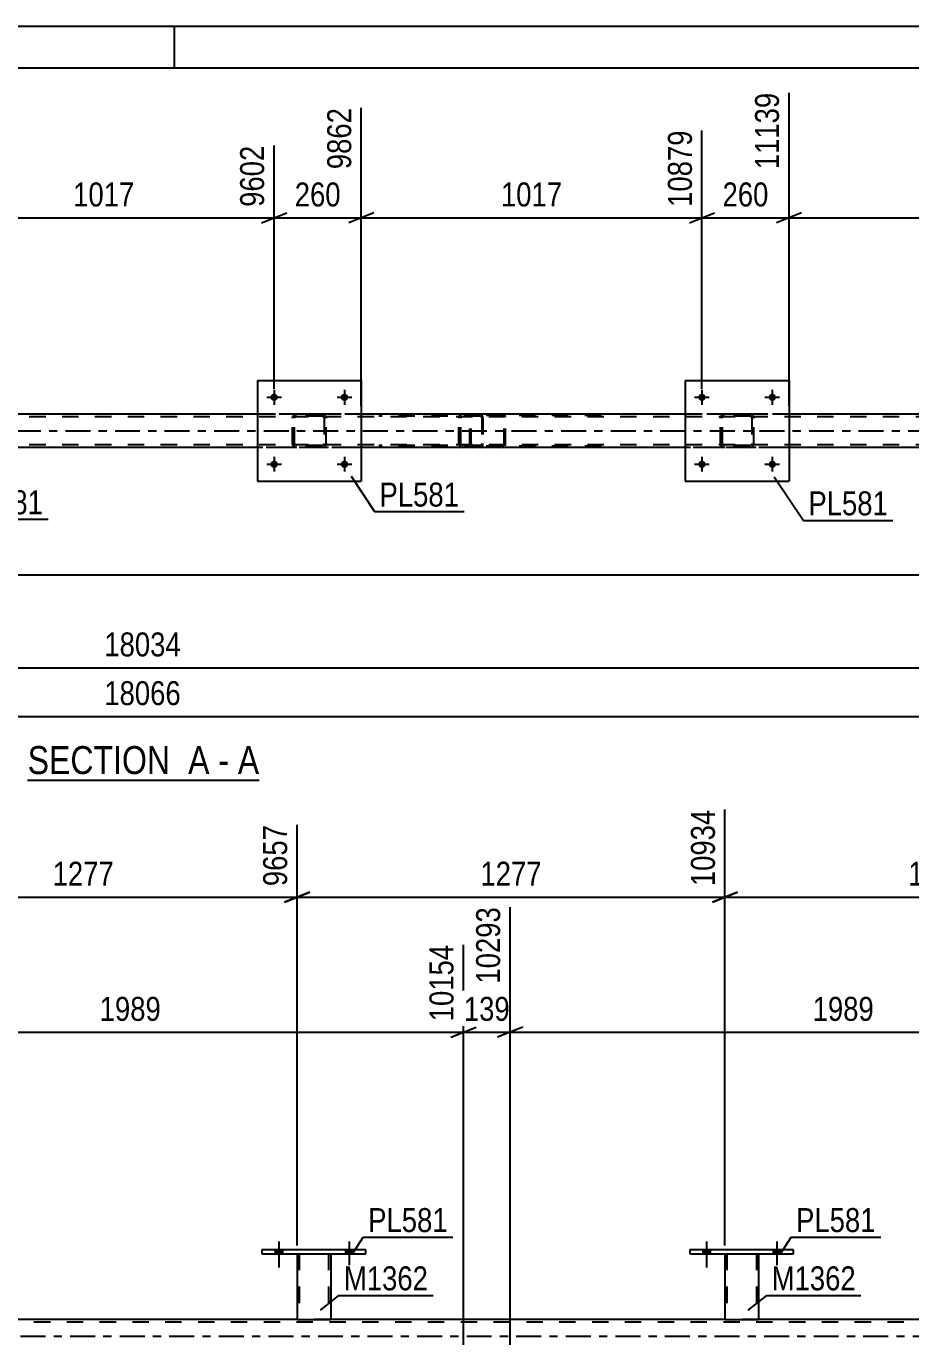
# Model space of a CAD drawing. Header units: millimetres. Extents: x 0 to 841, y 0 to 594.
# Drawn here: x 403.3 to 508.9, y 436.5 to 594 of the extents above; entities that cross this region are included whole.
import ezdxf

# ---------------------------------------------------------------- set-up
doc = ezdxf.new("R2010")
doc.units = ezdxf.units.MM
doc.linetypes.add('DXK_LINE_DOT2', pattern=[3.9198, 1.9599, -1.9599])
doc.linetypes.add('DXK_LINE_DOT3', pattern=[5.9187, 2.979, -0.9799, 0.9799, -0.9799])
doc.styles.add('Arial Narrow', font='ARIALN.TTF', dxfattribs={"height": 0.2})

# ---------------------------------------------------------------- blocks, each defined once
blk = doc.blocks.new('Unknown-318887466-1133')
at = {"color": 5, "linetype": 'Continuous'}
for p, q in [((841, 594), (0, 594)), ((421, 589), (421, 594)), ((836, 589), (5, 589))]:
    blk.add_line(p, q, dxfattribs=at)
blk = doc.blocks.new('Unknown-318887466-11 - 5449')
at = {"color": 6, "linetype": 'Continuous'}
blk.add_line((403.48, 503.94), (431.13, 503.94), dxfattribs=at)
at = {"color": 0, "linetype": 'Continuous'}
for points in [[(421.59, 504.69), (421.59, 508.19), (403.48, 508.19), (403.48, 504.69)], [(425.2, 504.69), (425.2, 508.19), (422.64, 508.19), (422.64, 504.69)], [(427.52, 504.69), (427.52, 508.19), (426.25, 508.19), (426.25, 504.69)], [(431.13, 504.69), (431.13, 508.19), (428.57, 508.19), (428.57, 504.69)]]:
    blk.add_wipeout(points, dxfattribs=at)
at = {"color": 7, "linetype": 'Continuous', "style": 'Arial Narrow'}
for s, p in [('SECTION ', (403.48, 504.69)), ('A', (422.64, 504.69)), ('A', (428.57, 504.69)), ('-', (426.25, 504.69))]:
    blk.add_text(s, height=3.34, dxfattribs=at).set_placement(p)
blk = doc.blocks.new('Part-318887466-5564 - 5449')
at = {"color": 2, "linetype": 'Continuous'}
for p, q in [((430.91, 551.69), (430.91, 539.69)), ((430.91, 551.69), (443.31, 551.69)), ((443.31, 551.69), (443.31, 539.69)), ((430.91, 539.69), (443.31, 539.69))]:
    blk.add_line(p, q, dxfattribs=at)
blk = doc.blocks.new('Part-318887466-5565 - 5449')
at = {"color": 7, "linetype": 'DXK_LINE_DOT2'}
for p, q in [((435.11, 547.21), (435.14, 547.4)), ((435.14, 547.4), (435.11, 547.21)), ((435.11, 544.17), (435.11, 547.21)), ((435.35, 547.21), (435.37, 547.3)), ((435.35, 544.17), (435.35, 547.21)), ((435.37, 547.3), (435.42, 547.38)), ((435.4, 547.66), (435.59, 547.69)), ((435.59, 547.69), (435.4, 547.66)), ((435.42, 547.38), (435.5, 547.43)), ((435.5, 547.43), (435.59, 547.45)), ((438.63, 547.69), (435.59, 547.69)), ((438.63, 547.45), (435.59, 547.45)), ((438.63, 547.69), (438.81, 547.66)), ((438.81, 547.66), (438.63, 547.69)), ((438.63, 547.45), (438.72, 547.43)), ((438.72, 547.43), (438.8, 547.38)), ((438.8, 547.38), (438.85, 547.3)), ((438.85, 547.3), (438.87, 547.21)), ((438.87, 547.21), (438.87, 544.17)), ((439.07, 547.4), (439.11, 547.21)), ((439.11, 547.21), (439.07, 547.4)), ((439.11, 544.17), (439.11, 547.21)), ((435.14, 543.99), (435.11, 544.17)), ((435.11, 544.17), (435.14, 543.99)), ((435.37, 544.08), (435.35, 544.17)), ((435.42, 544), (435.37, 544.08)), ((435.59, 543.69), (435.4, 543.73)), ((435.4, 543.73), (435.59, 543.69)), ((435.5, 543.95), (435.42, 544)), ((435.59, 543.93), (435.5, 543.95)), ((438.63, 543.93), (435.59, 543.93)), ((438.63, 543.69), (435.59, 543.69)), ((438.72, 543.95), (438.63, 543.93)), ((438.81, 543.73), (438.63, 543.69)), ((438.63, 543.69), (438.81, 543.73)), ((438.8, 544), (438.72, 543.95)), ((438.85, 544.08), (438.8, 544)), ((438.87, 544.17), (438.85, 544.08)), ((439.11, 544.17), (439.07, 543.99)), ((439.07, 543.99), (439.11, 544.17))]:
    blk.add_line(p, q, dxfattribs=at)
at = {"color": 7, "linetype": 'DXK_LINE_DOT3'}
blk.add_line((437.11, 545.69), (437.11, 545.69), dxfattribs=at)
at = {"color": 7, "linetype": 'DXK_LINE_DOT2'}
for centre, start, end in [((435.59, 547.21), 112.5, 157.5), ((435.59, 547.21), 112.5, 157.5), ((438.63, 547.21), 22.5, 67.5), ((438.63, 547.21), 22.5, 67.5), ((435.59, 544.17), 202.5, 247.5), ((435.59, 544.17), 202.5, 247.5), ((438.63, 544.17), 292.5, 337.5), ((438.63, 544.17), 292.5, 337.5)]:
    blk.add_arc(centre, 0.48, start, end, dxfattribs=at)
blk = doc.blocks.new('Bolt-318887466-5504 - 5449')
at = {"linetype": 'Continuous'}
for points in [[(433.35, 549.69, -1), (432.47, 549.69, -1)], [(441.75, 549.69, -1), (440.87, 549.69, -1)]]:
    blk.add_hatch(color=1, dxfattribs=at).paths.add_polyline_path(points)
at = {"color": 1, "linetype": 'Continuous'}
for p, q in [((432.03, 549.69), (433.79, 549.69)), ((432.91, 550.57), (432.91, 548.81)), ((440.43, 549.69), (442.19, 549.69)), ((441.31, 550.57), (441.31, 548.81))]:
    blk.add_line(p, q, dxfattribs=at)
blk = doc.blocks.new('Bolt-318887466-5505 - 5449')
at = {"linetype": 'Continuous'}
for points in [[(433.35, 541.69, -1), (432.47, 541.69, -1)], [(441.75, 541.69, -1), (440.87, 541.69, -1)]]:
    blk.add_hatch(color=1, dxfattribs=at).paths.add_polyline_path(points)
at = {"color": 1, "linetype": 'Continuous'}
for p, q in [((432.03, 541.69), (433.79, 541.69)), ((432.91, 542.57), (432.91, 540.81)), ((440.43, 541.69), (442.19, 541.69)), ((441.31, 542.57), (441.31, 540.81))]:
    blk.add_line(p, q, dxfattribs=at)
blk = doc.blocks.new('Bolt-318887466-5516 - 5449')
at = {"linetype": 'Continuous'}
for points in [[(484.43, 549.69, -1), (483.55, 549.69, -1)], [(492.83, 549.69, -1), (491.95, 549.69, -1)]]:
    blk.add_hatch(color=1, dxfattribs=at).paths.add_polyline_path(points)
at = {"color": 1, "linetype": 'Continuous'}
for p, q in [((483.11, 549.69), (484.87, 549.69)), ((483.99, 550.57), (483.99, 548.81)), ((491.51, 549.69), (493.27, 549.69)), ((492.39, 550.57), (492.39, 548.81))]:
    blk.add_line(p, q, dxfattribs=at)
blk = doc.blocks.new('Bolt-318887466-5517 - 5449')
at = {"linetype": 'Continuous'}
for points in [[(484.43, 541.69, -1), (483.55, 541.69, -1)], [(492.83, 541.69, -1), (491.95, 541.69, -1)]]:
    blk.add_hatch(color=1, dxfattribs=at).paths.add_polyline_path(points)
at = {"color": 1, "linetype": 'Continuous'}
for p, q in [((483.11, 541.69), (484.87, 541.69)), ((483.99, 542.57), (483.99, 540.81)), ((491.51, 541.69), (493.27, 541.69)), ((492.39, 542.57), (492.39, 540.81))]:
    blk.add_line(p, q, dxfattribs=at)
blk = doc.blocks.new('Part-318887466-5601 - 5449')
at = {"color": 2, "linetype": 'Continuous'}
for p, q in [((481.99, 551.69), (481.99, 539.69)), ((481.99, 551.69), (494.39, 551.69)), ((494.39, 551.69), (494.39, 539.69)), ((481.99, 539.69), (494.39, 539.69))]:
    blk.add_line(p, q, dxfattribs=at)
blk = doc.blocks.new('Part-318887466-5602 - 5449')
at = {"color": 7, "linetype": 'DXK_LINE_DOT2'}
for p, q in [((486.19, 547.21), (486.22, 547.4)), ((486.22, 547.4), (486.19, 547.21)), ((486.19, 544.17), (486.19, 547.21)), ((486.43, 547.21), (486.45, 547.3)), ((486.43, 544.17), (486.43, 547.21)), ((486.45, 547.3), (486.5, 547.38)), ((486.48, 547.66), (486.67, 547.69)), ((486.67, 547.69), (486.48, 547.66)), ((486.5, 547.38), (486.58, 547.43)), ((486.58, 547.43), (486.67, 547.45)), ((489.71, 547.69), (486.67, 547.69)), ((489.71, 547.45), (486.67, 547.45)), ((489.71, 547.69), (489.89, 547.66)), ((489.89, 547.66), (489.71, 547.69)), ((489.71, 547.45), (489.8, 547.43)), ((489.8, 547.43), (489.88, 547.38)), ((489.88, 547.38), (489.93, 547.3)), ((489.93, 547.3), (489.95, 547.21)), ((489.95, 547.21), (489.95, 544.17)), ((490.15, 547.4), (490.19, 547.21)), ((490.19, 547.21), (490.15, 547.4)), ((490.19, 544.17), (490.19, 547.21)), ((486.22, 543.99), (486.19, 544.17)), ((486.19, 544.17), (486.22, 543.99)), ((486.45, 544.08), (486.43, 544.17)), ((486.5, 544), (486.45, 544.08)), ((486.67, 543.69), (486.48, 543.73)), ((486.48, 543.73), (486.67, 543.69)), ((486.58, 543.95), (486.5, 544)), ((486.67, 543.93), (486.58, 543.95)), ((489.71, 543.93), (486.67, 543.93)), ((489.71, 543.69), (486.67, 543.69)), ((489.8, 543.95), (489.71, 543.93)), ((489.89, 543.73), (489.71, 543.69)), ((489.71, 543.69), (489.89, 543.73)), ((489.88, 544), (489.8, 543.95)), ((489.93, 544.08), (489.88, 544)), ((489.95, 544.17), (489.93, 544.08)), ((490.19, 544.17), (490.15, 543.99)), ((490.15, 543.99), (490.19, 544.17))]:
    blk.add_line(p, q, dxfattribs=at)
at = {"color": 7, "linetype": 'DXK_LINE_DOT3'}
blk.add_line((488.19, 545.69), (488.19, 545.69), dxfattribs=at)
at = {"color": 7, "linetype": 'DXK_LINE_DOT2'}
for centre, start, end in [((486.67, 547.21), 112.5, 157.5), ((486.67, 547.21), 112.5, 157.5), ((489.71, 547.21), 22.5, 67.5), ((489.71, 547.21), 22.5, 67.5), ((486.67, 544.17), 202.5, 247.5), ((486.67, 544.17), 202.5, 247.5), ((489.71, 544.17), 292.5, 337.5), ((489.71, 544.17), 292.5, 337.5)]:
    blk.add_arc(centre, 0.48, start, end, dxfattribs=at)
blk = doc.blocks.new('Part-318887466-5626 - 5449')
at = {"color": 7, "linetype": 'DXK_LINE_DOT2'}
for p, q in [((457.56, 547.69), (445.4, 547.69)), ((457.56, 547.45), (445.4, 547.45)), ((454.98, 547.3), (454.96, 547.21)), ((454.96, 544.17), (454.96, 547.21)), ((455, 547.4), (454.98, 547.3)), ((455.21, 547.21), (455.23, 547.3)), ((455.21, 544.17), (455.21, 547.21)), ((455.23, 547.3), (455.29, 547.38)), ((455.46, 547.69), (455.27, 547.66)), ((455.29, 547.38), (455.37, 547.43)), ((455.37, 547.43), (455.46, 547.45)), ((456.28, 547.45), (456.28, 547.69)), ((457.66, 547.66), (457.56, 547.69)), ((457.56, 547.45), (457.61, 547.43)), ((457.61, 547.43), (457.65, 547.38)), ((457.65, 547.38), (457.68, 547.3)), ((457.75, 547.55), (457.66, 547.66)), ((457.68, 547.3), (457.69, 547.21)), ((457.69, 547.21), (457.69, 544.17)), ((457.81, 547.4), (457.75, 547.55)), ((457.83, 547.21), (457.81, 547.4)), ((457.83, 547.21), (457.83, 544.17)), ((457.56, 543.93), (445.4, 543.93)), ((457.56, 543.69), (445.4, 543.69)), ((454.96, 544.17), (454.98, 544.09)), ((454.98, 544.09), (455, 543.99)), ((455.23, 544.08), (455.21, 544.17)), ((455.29, 544), (455.23, 544.08)), ((455.27, 543.73), (455.46, 543.69)), ((455.37, 543.95), (455.29, 544)), ((455.46, 543.93), (455.37, 543.95)), ((456.28, 543.69), (456.28, 543.93)), ((457.61, 543.95), (457.56, 543.93)), ((457.56, 543.69), (457.66, 543.73)), ((457.65, 544), (457.61, 543.95)), ((457.68, 544.08), (457.65, 544)), ((457.66, 543.73), (457.75, 543.83)), ((457.69, 544.17), (457.68, 544.08)), ((457.75, 543.83), (457.81, 543.99)), ((457.81, 543.99), (457.83, 544.17))]:
    blk.add_line(p, q, dxfattribs=at)
for centre, start, end in [((455.45, 547.2), 111.1941, 156.1506), ((455.45, 544.19), 203.8494, 248.8059)]:
    blk.add_arc(centre, 0.492, start, end, dxfattribs=at)
blk = doc.blocks.new('Part-318887466-5638 - 5449')
at = {"color": 7, "linetype": 'DXK_LINE_DOT2'}
for p, q in [((456.31, 547.49), (456.28, 547.37)), ((456.28, 544.01), (456.28, 547.37)), ((456.45, 547.37), (456.46, 547.43)), ((456.45, 544.01), (456.45, 547.37)), ((456.46, 547.43), (456.5, 547.49)), ((456.62, 547.69), (456.49, 547.67)), ((456.5, 547.49), (456.56, 547.52)), ((456.56, 547.52), (456.62, 547.53)), ((471.95, 547.69), (456.62, 547.69)), ((471.95, 547.53), (456.62, 547.53)), ((460.33, 547.67), (460.2, 547.69)), ((460.2, 547.53), (460.26, 547.52)), ((460.26, 547.52), (460.29, 547.5)), ((460.29, 547.5), (460.32, 547.49)), ((460.32, 547.49), (460.35, 547.43)), ((460.35, 547.43), (460.37, 547.37)), ((460.37, 544.01), (460.37, 547.37)), ((460.54, 547.37), (460.51, 547.49)), ((460.54, 544.01), (460.54, 547.37)), ((456.28, 544.01), (456.31, 543.89)), ((456.46, 543.95), (456.45, 544.01)), ((456.5, 543.9), (456.46, 543.95)), ((456.49, 543.72), (456.62, 543.69)), ((456.56, 543.86), (456.5, 543.9)), ((456.62, 543.85), (456.56, 543.86)), ((471.95, 543.85), (456.62, 543.85)), ((471.95, 543.69), (456.62, 543.69)), ((460.2, 543.85), (460.26, 543.86)), ((460.2, 543.69), (460.33, 543.72)), ((460.26, 543.86), (460.29, 543.88)), ((460.29, 543.88), (460.32, 543.9)), ((460.35, 543.95), (460.32, 543.9)), ((460.37, 544.01), (460.35, 543.95)), ((460.51, 543.89), (460.54, 544.01))]:
    blk.add_line(p, q, dxfattribs=at)
for centre, start, end in [((456.61, 547.36), 110.7583, 155.68), ((460.21, 547.36), 24.32, 69.2417), ((456.61, 544.03), 204.32, 249.2417)]:
    blk.add_arc(centre, 0.331, start, end, dxfattribs=at)
blk = doc.blocks.new('Part-318887466-5688 - 5449')
at = {"color": 7, "linetype": 'DXK_LINE_DOT2'}
for p, q in [((770.18, 547.37), (106.14, 547.37)), ((770.18, 547.69), (124.42, 547.69)), ((443.31, 547.69), (430.91, 547.69)), ((494.39, 547.69), (481.99, 547.69)), ((770.18, 544.01), (106.14, 544.01)), ((767.11, 543.69), (106.14, 543.69)), ((443.31, 543.69), (430.91, 543.69)), ((494.39, 543.69), (481.99, 543.69))]:
    blk.add_line(p, q, dxfattribs=at)
at = {"color": 2, "linetype": 'Continuous'}
for p, q in [((430.91, 547.69), (392.23, 547.69)), ((481.99, 547.69), (443.31, 547.69)), ((533.07, 547.69), (494.39, 547.69)), ((430.91, 543.69), (392.23, 543.69)), ((481.99, 543.69), (443.31, 543.69)), ((533.07, 543.69), (494.39, 543.69))]:
    blk.add_line(p, q, dxfattribs=at)
at = {"color": 7, "linetype": 'DXK_LINE_DOT3'}
blk.add_line((106.14, 545.69), (770.18, 545.69), dxfattribs=at)
blk = doc.blocks.new('Part-318887466-3898 - 3642')
at = {"color": 2, "linetype": 'Continuous'}
for p, q in [((482.54, 447.85), (482.54, 447.37)), ((494.94, 447.85), (482.54, 447.85)), ((482.54, 447.37), (494.94, 447.37)), ((494.94, 447.37), (494.94, 447.85))]:
    blk.add_line(p, q, dxfattribs=at)
blk = doc.blocks.new('Bolt-318887466-3808 - 3642')
at = {"linetype": 'Continuous'}
for points in [[(433.02, 447.37), (433.9, 447.37), (433.9, 447.85), (433.02, 447.85)], [(441.42, 447.37), (442.3, 447.37), (442.3, 447.85), (441.42, 447.85)]]:
    blk.add_hatch(color=1, dxfattribs=at).paths.add_polyline_path(points)
at = {"color": 1, "linetype": 'Continuous'}
for p, q in [((433.46, 448.85), (433.46, 445.73)), ((441.86, 448.85), (441.86, 445.73)), ((433.02, 447.85), (433.02, 447.37)), ((433.9, 447.85), (433.9, 447.37)), ((441.42, 447.85), (441.42, 447.37)), ((442.3, 447.85), (442.3, 447.37))]:
    blk.add_line(p, q, dxfattribs=at)
blk = doc.blocks.new('Bolt-318887466-3809 - 3642')
at = {"linetype": 'Continuous'}
for points in [[(433.02, 447.37), (433.9, 447.37), (433.9, 447.85), (433.02, 447.85)], [(441.42, 447.37), (442.3, 447.37), (442.3, 447.85), (441.42, 447.85)]]:
    blk.add_hatch(color=1, dxfattribs=at).paths.add_polyline_path(points)
at = {"color": 1, "linetype": 'Continuous'}
for p, q in [((433.46, 448.85), (433.46, 445.73)), ((441.86, 448.85), (441.86, 445.73)), ((433.02, 447.85), (433.02, 447.37)), ((433.9, 447.85), (433.9, 447.37)), ((441.42, 447.85), (441.42, 447.37)), ((442.3, 447.85), (442.3, 447.37))]:
    blk.add_line(p, q, dxfattribs=at)
blk = doc.blocks.new('Bolt-318887466-3686 - 3642')
at = {"linetype": 'Continuous'}
for points in [[(484.1, 447.37), (484.98, 447.37), (484.98, 447.85), (484.1, 447.85)], [(492.5, 447.37), (493.38, 447.37), (493.38, 447.85), (492.5, 447.85)]]:
    blk.add_hatch(color=1, dxfattribs=at).paths.add_polyline_path(points)
at = {"color": 1, "linetype": 'Continuous'}
for p, q in [((484.54, 448.85), (484.54, 445.73)), ((492.94, 448.85), (492.94, 445.73)), ((484.1, 447.85), (484.1, 447.37)), ((484.98, 447.85), (484.98, 447.37)), ((492.5, 447.85), (492.5, 447.37)), ((493.38, 447.85), (493.38, 447.37))]:
    blk.add_line(p, q, dxfattribs=at)
blk = doc.blocks.new('Bolt-318887466-3687 - 3642')
at = {"linetype": 'Continuous'}
for points in [[(484.1, 447.37), (484.98, 447.37), (484.98, 447.85), (484.1, 447.85)], [(492.5, 447.37), (493.38, 447.37), (493.38, 447.85), (492.5, 447.85)]]:
    blk.add_hatch(color=1, dxfattribs=at).paths.add_polyline_path(points)
at = {"color": 1, "linetype": 'Continuous'}
for p, q in [((484.54, 448.85), (484.54, 445.73)), ((492.94, 448.85), (492.94, 445.73)), ((484.1, 447.85), (484.1, 447.37)), ((484.98, 447.85), (484.98, 447.37)), ((492.5, 447.85), (492.5, 447.37)), ((493.38, 447.85), (493.38, 447.37))]:
    blk.add_line(p, q, dxfattribs=at)
blk = doc.blocks.new('Part-318887466-3718 - 3642')
at = {"color": 7, "linetype": 'DXK_LINE_DOT2'}
for p, q in [((435.66, 447.38), (439.66, 447.38)), ((435.66, 447.37), (435.66, 447.38)), ((435.66, 447.38), (435.66, 447.37)), ((435.9, 447.38), (435.9, 439.53)), ((439.42, 447.38), (439.42, 439.53)), ((439.66, 447.38), (439.66, 447.37)), ((439.66, 447.37), (439.66, 447.38)), ((439.36, 439.53), (439.4, 439.53)), ((439.36, 439.53), (439.4, 439.53)), ((439.4, 439.53), (439.42, 439.53)), ((439.4, 439.53), (439.42, 439.53))]:
    blk.add_line(p, q, dxfattribs=at)
at = {"color": 2, "linetype": 'Continuous'}
for p, q in [((435.66, 447.37), (435.66, 439.53)), ((439.66, 447.37), (439.66, 439.53)), ((435.66, 439.53), (439.66, 439.53))]:
    blk.add_line(p, q, dxfattribs=at)
blk = doc.blocks.new('Part-318887466-3723 - 3642')
at = {"color": 2, "linetype": 'Continuous'}
for p, q in [((431.46, 447.85), (431.46, 447.37)), ((443.86, 447.85), (431.46, 447.85)), ((431.46, 447.37), (443.86, 447.37)), ((443.86, 447.37), (443.86, 447.85))]:
    blk.add_line(p, q, dxfattribs=at)
blk = doc.blocks.new('Part-318887466-3893 - 3642')
at = {"color": 7, "linetype": 'DXK_LINE_DOT2'}
for p, q in [((486.74, 447.38), (490.74, 447.38)), ((486.74, 447.37), (486.74, 447.38)), ((486.74, 447.38), (486.74, 447.37)), ((486.98, 447.38), (486.98, 439.53)), ((490.5, 447.38), (490.5, 439.53)), ((490.74, 447.38), (490.74, 447.37)), ((490.74, 447.37), (490.74, 447.38)), ((490.44, 439.53), (490.48, 439.53)), ((490.44, 439.53), (490.48, 439.53)), ((490.48, 439.53), (490.5, 439.53)), ((490.48, 439.53), (490.5, 439.53))]:
    blk.add_line(p, q, dxfattribs=at)
at = {"color": 2, "linetype": 'Continuous'}
for p, q in [((486.74, 447.37), (486.74, 439.53)), ((490.74, 447.37), (490.74, 439.53)), ((486.74, 439.53), (490.74, 439.53))]:
    blk.add_line(p, q, dxfattribs=at)
blk = doc.blocks.new('Part-318887466-4073 - 3642')
at = {"color": 2, "linetype": 'Continuous'}
for p, q in [((435.66, 439.53), (388.58, 439.53)), ((486.74, 439.53), (439.66, 439.53)), ((537.82, 439.53), (490.74, 439.53))]:
    blk.add_line(p, q, dxfattribs=at)
at = {"color": 7, "linetype": 'DXK_LINE_DOT2'}
for p, q in [((439.66, 439.53), (435.66, 439.53)), ((490.74, 439.53), (486.74, 439.53)), ((770.73, 439.21), (106.7, 439.21))]:
    blk.add_line(p, q, dxfattribs=at)
at = {"color": 7, "linetype": 'DXK_LINE_DOT3'}
blk.add_line((106.7, 437.53), (770.73, 437.53), dxfattribs=at)
blk = doc.blocks.new('StraightDimension-318887466-6317 - 5449')
at = {"color": 7, "linetype": 'Continuous'}
blk.add_line((64.22, 517.39), (770.18, 517.39), dxfattribs=at)
at = {"color": 0}
blk.add_wipeout([(422.37, 518.14), (422.37, 522.34), (412.03, 522.34), (412.03, 518.14)], dxfattribs=at)
at = {"color": 3, "style": 'Arial Narrow'}
blk.add_text('18034', height=2.863, dxfattribs=at).set_placement((412.63, 518.74))
blk = doc.blocks.new('StraightDimension-318887466-6338 - 5449')
at = {"color": 7, "linetype": 'Continuous'}
blk.add_line((63.58, 511.57), (770.82, 511.57), dxfattribs=at)
at = {"color": 0}
blk.add_wipeout([(422.37, 512.32), (422.37, 516.52), (412.03, 516.52), (412.03, 512.32)], dxfattribs=at)
at = {"color": 3, "style": 'Arial Narrow'}
blk.add_text('18066', height=2.863, dxfattribs=at).set_placement((412.63, 512.92))
blk = doc.blocks.new('StraightDimension-318887466-6380 - 5449')
at = {"color": 7, "linetype": 'Continuous'}
blk.add_line((64.22, 528.5), (715.13, 528.5), dxfattribs=at)
blk = doc.blocks.new('StraightDimension-318887466-12662 - 5449')
at = {"color": 7, "linetype": 'Continuous'}
for p, q in [((494.39, 548.69), (494.39, 586.08)), ((535.07, 550.69), (535.07, 581.58)), ((495.89, 571.74), (492.89, 570.54)), ((533.57, 570.54), (536.57, 571.74)), ((494.39, 571.14), (535.07, 571.14))]:
    blk.add_line(p, q, dxfattribs=at)
at = {"color": 0, "linetype": 'Continuous'}
blk.add_wipeout([(534.47, 582.18), (530.27, 582.18), (530.27, 571.84), (534.47, 571.84)], dxfattribs=at)
at = {"color": 0}
blk.add_wipeout([(518.98, 571.89), (518.98, 576.09), (510.47, 576.09), (510.47, 571.89)], dxfattribs=at)
at = {"color": 3, "linetype": 'Continuous', "style": 'Arial Narrow'}
blk.add_text('12156', height=2.863, rotation=90.0002, dxfattribs=at).set_placement((533.87, 572.44))
at = {"color": 3, "style": 'Arial Narrow'}
blk.add_text('1017', height=2.863, dxfattribs=at).set_placement((511.07, 572.49))
blk = doc.blocks.new('StraightDimension-318887466-12663 - 5449')
at = {"color": 7, "linetype": 'Continuous'}
for p, q in [((494.39, 548.69), (494.39, 586.08)), ((483.99, 550.69), (483.99, 581.58)), ((482.49, 570.54), (485.49, 571.74)), ((495.89, 571.74), (492.89, 570.54)), ((483.99, 571.14), (494.39, 571.14))]:
    blk.add_line(p, q, dxfattribs=at)
at = {"color": 0}
blk.add_wipeout([(492.53, 571.89), (492.53, 576.09), (485.85, 576.09), (485.85, 571.89)], dxfattribs=at)
at = {"color": 3, "style": 'Arial Narrow'}
blk.add_text('260', height=2.863, dxfattribs=at).set_placement((486.45, 572.49))
at = {"color": 0, "linetype": 'Continuous'}
blk.add_wipeout([(493.79, 586.68), (489.59, 586.68), (489.59, 576.34), (493.79, 576.34)], dxfattribs=at)
at = {"color": 3, "linetype": 'Continuous', "style": 'Arial Narrow'}
blk.add_text('11139', height=2.863, rotation=90.0002, dxfattribs=at).set_placement((493.19, 576.94))
blk = doc.blocks.new('StraightDimension-318887466-12664 - 5449')
at = {"color": 7, "linetype": 'Continuous'}
for p, q in [((443.31, 548.69), (443.31, 584.25)), ((483.99, 550.69), (483.99, 581.58)), ((444.81, 571.74), (441.81, 570.54)), ((482.49, 570.54), (485.49, 571.74)), ((443.31, 571.14), (483.99, 571.14))]:
    blk.add_line(p, q, dxfattribs=at)
at = {"color": 0, "linetype": 'Continuous'}
blk.add_wipeout([(483.39, 582.18), (479.19, 582.18), (479.19, 571.84), (483.39, 571.84)], dxfattribs=at)
at = {"color": 0}
blk.add_wipeout([(467.9, 571.89), (467.9, 576.09), (459.39, 576.09), (459.39, 571.89)], dxfattribs=at)
at = {"color": 3, "linetype": 'Continuous', "style": 'Arial Narrow'}
blk.add_text('10879', height=2.863, rotation=90.0002, dxfattribs=at).set_placement((482.79, 572.44))
at = {"color": 3, "style": 'Arial Narrow'}
blk.add_text('1017', height=2.863, dxfattribs=at).set_placement((459.99, 572.49))
blk = doc.blocks.new('StraightDimension-318887466-12665 - 5449')
at = {"color": 7, "linetype": 'Continuous'}
for p, q in [((443.31, 548.69), (443.31, 584.25)), ((432.91, 550.69), (432.91, 579.75)), ((431.41, 570.54), (434.41, 571.74)), ((444.81, 571.74), (441.81, 570.54)), ((432.91, 571.14), (443.31, 571.14))]:
    blk.add_line(p, q, dxfattribs=at)
at = {"color": 0}
blk.add_wipeout([(441.45, 571.89), (441.45, 576.09), (434.77, 576.09), (434.77, 571.89)], dxfattribs=at)
at = {"color": 3, "style": 'Arial Narrow'}
blk.add_text('260', height=2.863, dxfattribs=at).set_placement((435.37, 572.49))
at = {"color": 0, "linetype": 'Continuous'}
blk.add_wipeout([(442.71, 584.85), (438.51, 584.85), (438.51, 576.34), (442.71, 576.34)], dxfattribs=at)
at = {"color": 3, "linetype": 'Continuous', "style": 'Arial Narrow'}
blk.add_text('9862', height=2.863, rotation=90.0002, dxfattribs=at).set_placement((442.11, 576.94))
blk = doc.blocks.new('StraightDimension-318887466-12666 - 5449')
at = {"color": 7, "linetype": 'Continuous'}
for p, q in [((392.23, 548.69), (392.23, 584.25)), ((432.91, 550.69), (432.91, 579.75)), ((393.73, 571.74), (390.73, 570.54)), ((431.41, 570.54), (434.41, 571.74)), ((392.23, 571.14), (432.91, 571.14))]:
    blk.add_line(p, q, dxfattribs=at)
at = {"color": 0, "linetype": 'Continuous'}
blk.add_wipeout([(432.31, 580.35), (428.11, 580.35), (428.11, 571.84), (432.31, 571.84)], dxfattribs=at)
at = {"color": 0}
blk.add_wipeout([(416.82, 571.89), (416.82, 576.09), (408.31, 576.09), (408.31, 571.89)], dxfattribs=at)
at = {"color": 3, "linetype": 'Continuous', "style": 'Arial Narrow'}
blk.add_text('9602', height=2.863, rotation=90.0002, dxfattribs=at).set_placement((431.71, 572.44))
at = {"color": 3, "style": 'Arial Narrow'}
blk.add_text('1017', height=2.863, dxfattribs=at).set_placement((408.91, 572.49))
blk = doc.blocks.new('StraightDimension-318887466-10992 - 3642')
at = {"color": 7, "linetype": 'Continuous'}
for p, q in [((384.58, 448.38), (384.58, 498.61)), ((435.66, 448.38), (435.66, 498.61)), ((386.08, 490.6), (383.08, 489.4)), ((384.58, 490), (435.66, 490)), ((434.16, 489.4), (437.16, 490.6))]:
    blk.add_line(p, q, dxfattribs=at)
at = {"color": 0, "linetype": 'Continuous'}
blk.add_wipeout([(435.06, 499.21), (430.86, 499.21), (430.86, 490.7), (435.06, 490.7)], dxfattribs=at)
at = {"color": 0}
blk.add_wipeout([(414.38, 490.75), (414.38, 494.95), (405.86, 494.95), (405.86, 490.75)], dxfattribs=at)
at = {"color": 3, "linetype": 'Continuous', "style": 'Arial Narrow'}
blk.add_text('9657', height=2.863, rotation=90.0002, dxfattribs=at).set_placement((434.46, 491.3))
at = {"color": 3, "style": 'Arial Narrow'}
blk.add_text('1277', height=2.863, dxfattribs=at).set_placement((406.46, 491.35))
blk = doc.blocks.new('StraightDimension-318887466-10990 - 3642')
at = {"color": 7, "linetype": 'Continuous'}
for p, q in [((486.74, 448.38), (486.74, 500.44)), ((537.82, 448.38), (537.82, 500.44)), ((488.24, 490.6), (485.24, 489.4)), ((486.74, 490), (537.82, 490)), ((536.32, 489.4), (539.32, 490.6))]:
    blk.add_line(p, q, dxfattribs=at)
at = {"color": 0, "linetype": 'Continuous'}
blk.add_wipeout([(537.22, 501.04), (533.02, 501.04), (533.02, 490.7), (537.22, 490.7)], dxfattribs=at)
at = {"color": 0}
blk.add_wipeout([(516.54, 490.75), (516.54, 494.95), (508.03, 494.95), (508.03, 490.75)], dxfattribs=at)
at = {"color": 3, "linetype": 'Continuous', "style": 'Arial Narrow'}
blk.add_text('12211', height=2.863, rotation=90.0002, dxfattribs=at).set_placement((536.62, 491.3))
at = {"color": 3, "style": 'Arial Narrow'}
blk.add_text('1277', height=2.863, dxfattribs=at).set_placement((508.63, 491.35))
blk = doc.blocks.new('StraightDimension-318887466-4622 - 3642')
at = {"color": 7, "linetype": 'Continuous'}
for p, q in [((375.96, 436.53), (375.96, 486.97)), ((455.52, 436.53), (455.52, 484.3)), ((377.46, 474.46), (374.46, 473.26)), ((454.02, 473.26), (457.02, 474.46)), ((375.96, 473.86), (455.52, 473.86))]:
    blk.add_line(p, q, dxfattribs=at)
at = {"color": 0, "linetype": 'Continuous'}
blk.add_wipeout([(454.92, 484.9), (450.72, 484.9), (450.72, 474.56), (454.92, 474.56)], dxfattribs=at)
at = {"color": 0}
blk.add_wipeout([(419.99, 474.61), (419.99, 478.81), (411.48, 478.81), (411.48, 474.61)], dxfattribs=at)
at = {"color": 3, "linetype": 'Continuous', "style": 'Arial Narrow'}
blk.add_text('10154', height=2.863, rotation=90.0002, dxfattribs=at).set_placement((454.32, 475.16))
at = {"color": 3, "style": 'Arial Narrow'}
blk.add_text('1989', height=2.863, dxfattribs=at).set_placement((412.08, 475.21))
blk = doc.blocks.new('StraightDimension-318887466-4641 - 3642')
at = {"color": 7, "linetype": 'Continuous'}
for p, q in [((461.09, 436.53), (461.09, 488.8)), ((455.52, 436.53), (455.52, 484.3)), ((454.02, 473.26), (457.02, 474.46)), ((462.59, 474.46), (459.59, 473.26)), ((455.52, 473.86), (461.09, 473.86))]:
    blk.add_line(p, q, dxfattribs=at)
at = {"color": 0}
blk.add_wipeout([(461.64, 474.61), (461.64, 478.81), (454.96, 478.81), (454.96, 474.61)], dxfattribs=at)
at = {"color": 3, "style": 'Arial Narrow'}
blk.add_text('139', height=2.863, dxfattribs=at).set_placement((455.56, 475.21))
at = {"color": 0, "linetype": 'Continuous'}
blk.add_wipeout([(460.49, 489.4), (456.29, 489.4), (456.29, 479.06), (460.49, 479.06)], dxfattribs=at)
at = {"color": 3, "linetype": 'Continuous', "style": 'Arial Narrow'}
blk.add_text('10293', height=2.863, rotation=90.0002, dxfattribs=at).set_placement((459.89, 479.66))
blk = doc.blocks.new('StraightDimension-318887466-4660 - 3642')
at = {"color": 7, "linetype": 'Continuous'}
for p, q in [((461.09, 436.53), (461.09, 488.8)), ((540.65, 436.53), (540.65, 484.3)), ((462.59, 474.46), (459.59, 473.26)), ((539.15, 473.26), (542.15, 474.46)), ((461.09, 473.86), (540.65, 473.86))]:
    blk.add_line(p, q, dxfattribs=at)
at = {"color": 0, "linetype": 'Continuous'}
blk.add_wipeout([(540.05, 484.9), (535.85, 484.9), (535.85, 474.56), (540.05, 474.56)], dxfattribs=at)
at = {"color": 0}
blk.add_wipeout([(505.13, 474.61), (505.13, 478.81), (496.61, 478.81), (496.61, 474.61)], dxfattribs=at)
at = {"color": 3, "linetype": 'Continuous', "style": 'Arial Narrow'}
blk.add_text('12282', height=2.863, rotation=90.0002, dxfattribs=at).set_placement((539.45, 475.16))
at = {"color": 3, "style": 'Arial Narrow'}
blk.add_text('1989', height=2.863, dxfattribs=at).set_placement((497.21, 475.21))
blk = doc.blocks.new('StraightDimension-318887466-10991 - 3642')
at = {"color": 7, "linetype": 'Continuous'}
for p, q in [((486.74, 448.38), (486.74, 500.44)), ((435.66, 448.38), (435.66, 498.61)), ((437.16, 490.6), (434.16, 489.4)), ((435.66, 490), (486.74, 490)), ((485.24, 489.4), (488.24, 490.6))]:
    blk.add_line(p, q, dxfattribs=at)
at = {"color": 0, "linetype": 'Continuous'}
blk.add_wipeout([(486.14, 501.04), (481.94, 501.04), (481.94, 490.7), (486.14, 490.7)], dxfattribs=at)
at = {"color": 0}
blk.add_wipeout([(465.46, 490.75), (465.46, 494.95), (456.94, 494.95), (456.94, 490.75)], dxfattribs=at)
at = {"color": 3, "linetype": 'Continuous', "style": 'Arial Narrow'}
blk.add_text('10934', height=2.863, rotation=90.0002, dxfattribs=at).set_placement((485.54, 491.3))
at = {"color": 3, "style": 'Arial Narrow'}
blk.add_text('1277', height=2.863, dxfattribs=at).set_placement((457.54, 491.35))
blk = doc.blocks.new('Mark-318887466-5554 - 5449')
at = {"color": 0}
blk.add_wipeout([(405.32, 535.72), (405.32, 538.72), (395.81, 538.72), (395.81, 535.72)], dxfattribs=at)
blk.add_wipeout([(405.32, 535.72), (405.32, 538.72), (395.81, 538.72), (395.81, 535.72)], dxfattribs=at)
at = {"color": 30, "linetype": 'Continuous'}
for p, q in [((390.61, 540.24), (395.21, 535.12)), ((395.21, 535.12), (405.92, 535.12))]:
    blk.add_line(p, q, dxfattribs=at)
at = {"color": 3, "style": 'Arial Narrow'}
blk.add_text('PL581', height=2.863, dxfattribs=at).set_placement((395.81, 535.72))
blk = doc.blocks.new('Mark-318887466-5560 - 5449')
at = {"color": 0}
blk.add_wipeout([(455, 536.64), (455, 539.64), (445.49, 539.64), (445.49, 536.64)], dxfattribs=at)
blk.add_wipeout([(455, 536.64), (455, 539.64), (445.49, 539.64), (445.49, 536.64)], dxfattribs=at)
at = {"color": 30, "linetype": 'Continuous'}
for p, q in [((442.12, 540.28), (444.89, 536.04)), ((444.89, 536.04), (455.6, 536.04))]:
    blk.add_line(p, q, dxfattribs=at)
at = {"color": 3, "style": 'Arial Narrow'}
blk.add_text('PL581', height=2.863, dxfattribs=at).set_placement((445.49, 536.64))
blk = doc.blocks.new('Mark-318887466-5597 - 5449')
at = {"color": 0}
blk.add_wipeout([(506.2, 535.59), (506.2, 538.59), (496.7, 538.59), (496.7, 535.59)], dxfattribs=at)
blk.add_wipeout([(506.2, 535.59), (506.2, 538.59), (496.7, 538.59), (496.7, 535.59)], dxfattribs=at)
at = {"color": 30, "linetype": 'Continuous'}
for p, q in [((492.61, 540.21), (496.1, 534.99)), ((496.1, 534.99), (506.8, 534.99))]:
    blk.add_line(p, q, dxfattribs=at)
at = {"color": 3, "style": 'Arial Narrow'}
blk.add_text('PL581', height=2.863, dxfattribs=at).set_placement((496.7, 535.59))
blk = doc.blocks.new('Mark-318887466-3894 - 3642')
at = {"color": 0}
blk.add_wipeout([(504.73, 449.98), (504.73, 452.98), (495.23, 452.98), (495.23, 449.98)], dxfattribs=at)
blk.add_wipeout([(504.73, 449.98), (504.73, 452.98), (495.23, 452.98), (495.23, 449.98)], dxfattribs=at)
at = {"color": 30, "linetype": 'Continuous'}
for p, q in [((493.35, 447.37), (494.63, 449.38)), ((494.63, 449.38), (505.33, 449.38))]:
    blk.add_line(p, q, dxfattribs=at)
at = {"color": 3, "style": 'Arial Narrow'}
blk.add_text('PL581', height=2.863, dxfattribs=at).set_placement((495.23, 449.98))
blk = doc.blocks.new('Mark-318887466-3714 - 3642')
at = {"color": 0}
blk.add_wipeout([(451.29, 443.02), (451.29, 446.02), (441.24, 446.02), (441.24, 443.02)], dxfattribs=at)
blk.add_wipeout([(451.29, 443.02), (451.29, 446.02), (441.24, 446.02), (441.24, 443.02)], dxfattribs=at)
at = {"color": 30, "linetype": 'Continuous'}
for p, q in [((438.43, 440.64), (440.64, 442.42)), ((440.64, 442.42), (451.89, 442.42))]:
    blk.add_line(p, q, dxfattribs=at)
at = {"color": 3, "style": 'Arial Narrow'}
blk.add_text('M1362', height=2.863, dxfattribs=at).set_placement((441.24, 443.02))
blk = doc.blocks.new('Mark-318887466-3719 - 3642')
at = {"color": 0}
blk.add_wipeout([(453.65, 449.98), (453.65, 452.98), (444.14, 452.98), (444.14, 449.98)], dxfattribs=at)
blk.add_wipeout([(453.65, 449.98), (453.65, 452.98), (444.14, 452.98), (444.14, 449.98)], dxfattribs=at)
at = {"color": 30, "linetype": 'Continuous'}
for p, q in [((442.27, 447.37), (443.54, 449.38)), ((443.54, 449.38), (454.25, 449.38))]:
    blk.add_line(p, q, dxfattribs=at)
at = {"color": 3, "style": 'Arial Narrow'}
blk.add_text('PL581', height=2.863, dxfattribs=at).set_placement((444.14, 449.98))
blk = doc.blocks.new('Mark-318887466-3889 - 3642')
at = {"color": 0}
blk.add_wipeout([(502.37, 443.02), (502.37, 446.02), (492.32, 446.02), (492.32, 443.02)], dxfattribs=at)
blk.add_wipeout([(502.37, 443.02), (502.37, 446.02), (492.32, 446.02), (492.32, 443.02)], dxfattribs=at)
at = {"color": 30, "linetype": 'Continuous'}
for p, q in [((489.52, 440.64), (491.72, 442.42)), ((491.72, 442.42), (502.97, 442.42))]:
    blk.add_line(p, q, dxfattribs=at)
at = {"color": 3, "style": 'Arial Narrow'}
blk.add_text('M1362', height=2.863, dxfattribs=at).set_placement((492.32, 443.02))

msp = doc.modelspace()

# ---------------------------------------------------------------- block references
for name in ['Unknown-318887466-1133', 'Part-318887466-5564 - 5449', 'Part-318887466-5601 - 5449', 'Part-318887466-5688 - 5449', 'Bolt-318887466-5504 - 5449', 'Bolt-318887466-5516 - 5449', 'Part-318887466-5565 - 5449', 'Part-318887466-5626 - 5449', 'Part-318887466-5638 - 5449', 'Part-318887466-5602 - 5449', 'Bolt-318887466-5505 - 5449', 'Bolt-318887466-5517 - 5449', 'Bolt-318887466-3808 - 3642', 'Bolt-318887466-3809 - 3642', 'Bolt-318887466-3686 - 3642', 'Bolt-318887466-3687 - 3642', 'Part-318887466-3723 - 3642', 'Part-318887466-3718 - 3642', 'Part-318887466-3898 - 3642', 'Part-318887466-3893 - 3642', 'Part-318887466-4073 - 3642']:
    msp.add_blockref(name, (0, 0))

# ---------------------------------------------------------------- next in the draw order: block references
for name in ['StraightDimension-318887466-12662 - 5449', 'StraightDimension-318887466-6317 - 5449', 'Unknown-318887466-11 - 5449', 'StraightDimension-318887466-10990 - 3642', 'StraightDimension-318887466-10992 - 3642']:
    msp.add_blockref(name, (0, 0))

# ---------------------------------------------------------------- next in the draw order: block references
for name in ['StraightDimension-318887466-12663 - 5449', 'StraightDimension-318887466-6338 - 5449', 'StraightDimension-318887466-4622 - 3642']:
    msp.add_blockref(name, (0, 0))

# ---------------------------------------------------------------- next in the draw order: block references
for name in ['StraightDimension-318887466-12664 - 5449', 'StraightDimension-318887466-6380 - 5449', 'StraightDimension-318887466-4641 - 3642', 'Mark-318887466-3714 - 3642']:
    msp.add_blockref(name, (0, 0))

# ---------------------------------------------------------------- next in the draw order: block references
for name in ['StraightDimension-318887466-12665 - 5449', 'Mark-318887466-5554 - 5449', 'Mark-318887466-5560 - 5449', 'Mark-318887466-5597 - 5449', 'StraightDimension-318887466-4660 - 3642']:
    msp.add_blockref(name, (0, 0))

# ---------------------------------------------------------------- next in the draw order: block references
for name in ['StraightDimension-318887466-12666 - 5449', 'StraightDimension-318887466-10991 - 3642', 'Mark-318887466-3894 - 3642', 'Mark-318887466-3889 - 3642']:
    msp.add_blockref(name, (0, 0))

# ---------------------------------------------------------------- next in the draw order: block references
msp.add_blockref('Mark-318887466-3719 - 3642', (0, 0))

doc.saveas('drawing.dxf')
